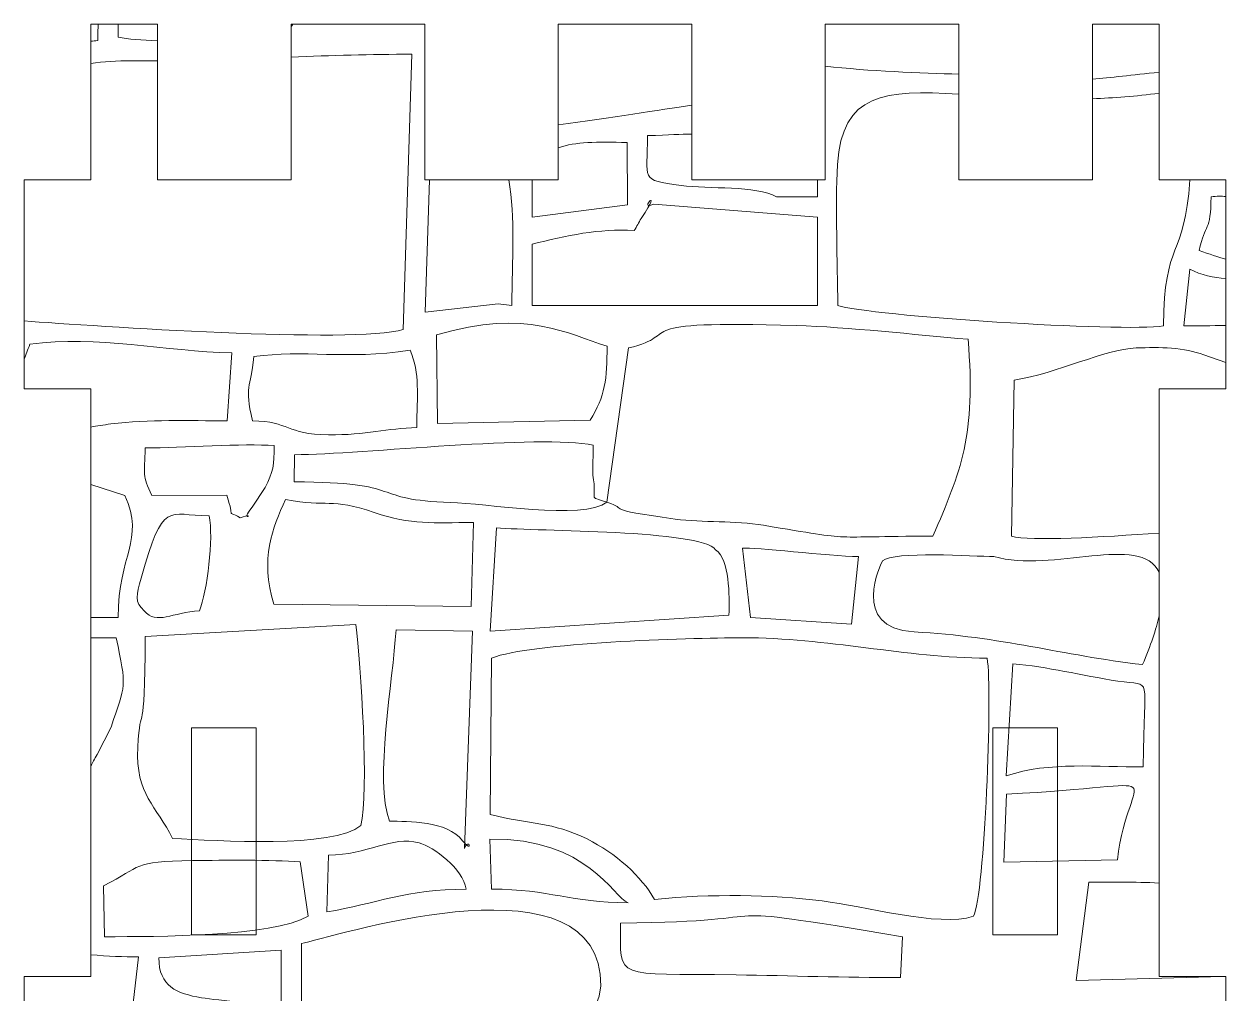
# Model space of a CAD drawing. Header units: millimetres. Extents: x 165 to 617, y -170 to 72.
# Drawn here: x 224.1 to 278.1, y -18.6 to 25 of the extents above; entities that cross this region are included whole.
import ezdxf

# ---------------------------------------------------------------- set-up
doc = ezdxf.new("R2010")
doc.units = ezdxf.units.MM
doc.header["$MEASUREMENT"] = 0
doc.layers.add('layer 1', color=7, linetype='Continuous')

msp = doc.modelspace()

# ---------------------------------------------------------------- linework, layer by layer
at = {"layer": 'layer 1', "color": 250, "lineweight": 9}
msp.add_open_spline([(227.0643, 24.9826), (227.0643, 24.9826), (227.0643, 17.9832), (227.0643, 17.9832), (227.0643, 17.9832), (227.0643, 17.9832), (224.0643, 17.9832), (224.0643, 17.9832), (224.0643, 17.9832), (224.0643, 17.9832), (224.0643, 8.5833), (224.0643, 8.5833), (224.0643, 8.5833), (224.0643, 8.5833), (227.0643, 8.5833), (227.0643, 8.5833), (227.0643, 8.5833), (227.0643, 8.5833), (227.0643, -17.8174), (227.0643, -17.8174), (227.0643, -17.8174), (227.0643, -17.8174), (224.0643, -17.8174), (224.0643, -17.8174), (224.0643, -17.8174), (224.0643, -17.8174), (224.0643, -27.2173), (224.0643, -27.2173), (224.0643, -27.2173), (224.0643, -27.2173), (227.0643, -27.2173), (227.0643, -27.2173), (227.0643, -27.2173), (227.0643, -27.2173), (227.0643, -54.6062), (227.0643, -54.6062), (227.0643, -54.6062), (227.0643, -54.6062), (224.0643, -54.6062), (224.0643, -54.6062), (224.0643, -54.6062), (224.0643, -54.6062), (224.0643, -64.0061), (224.0643, -64.0061), (224.0643, -64.0061), (224.0643, -64.0061), (227.0643, -64.0061), (227.0643, -64.0061), (227.0643, -64.0061), (227.0643, -64.0061), (227.0643, -70.0174), (227.0643, -70.0174), (227.0643, -70.0174), (227.0643, -70.0174), (234.5643, -70.0174), (234.5643, -70.0174), (234.5643, -70.0174), (234.5643, -70.0174), (234.5643, -67.0174), (234.5643, -67.0174), (234.5643, -67.0174), (234.5643, -67.0174), (267.5643, -67.0174), (267.5643, -67.0174), (267.5643, -67.0174), (267.5643, -67.0174), (267.5643, -70.0174), (267.5643, -70.0174), (267.5643, -70.0174), (267.5643, -70.0174), (275.0643, -70.0174), (275.0643, -70.0174), (275.0643, -70.0174), (275.0643, -70.0174), (275.0643, -64.0061), (275.0643, -64.0061), (275.0643, -64.0061), (275.0643, -64.0061), (278.0643, -64.0061), (278.0643, -64.0061), (278.0643, -64.0061), (278.0643, -64.0061), (278.0643, -54.6062), (278.0643, -54.6062), (278.0643, -54.6062), (278.0643, -54.6062), (275.0643, -54.6062), (275.0643, -54.6062), (275.0643, -54.6062), (275.0643, -54.6062), (275.0643, -27.2173), (275.0643, -27.2173), (275.0643, -27.2173), (275.0643, -27.2173), (278.0643, -27.2173), (278.0643, -27.2173), (278.0643, -27.2173), (278.0643, -27.2173), (278.0643, -17.8174), (278.0643, -17.8174), (278.0643, -17.8174), (278.0643, -17.8174), (275.0643, -17.8174), (275.0643, -17.8174), (275.0643, -17.8174), (275.0643, -17.8174), (275.0643, 8.5833), (275.0643, 8.5833), (275.0643, 8.5833), (275.0643, 8.5833), (278.0643, 8.5833), (278.0643, 8.5833), (278.0643, 8.5833), (278.0643, 8.5833), (278.0643, 17.9832), (278.0643, 17.9832), (278.0643, 17.9832), (278.0643, 17.9832), (275.0643, 17.9832), (275.0643, 17.9832), (275.0643, 17.9832), (275.0643, 17.9832), (275.0643, 24.9826), (275.0643, 24.9826), (275.0643, 24.9826), (275.0643, 24.9826), (272.0642, 24.9826), (272.0642, 24.9826), (272.0642, 24.9826), (272.0642, 24.9826), (272.0642, 17.9826), (272.0642, 17.9826), (272.0642, 17.9826), (272.0642, 17.9826), (266.0642, 17.9826), (266.0642, 17.9826), (266.0642, 17.9826), (266.0642, 17.9826), (266.0642, 24.9826), (266.0642, 24.9826), (266.0642, 24.9826), (266.0642, 24.9826), (260.0642, 24.9826), (260.0642, 24.9826), (260.0642, 24.9826), (260.0642, 24.9826), (260.0642, 17.9826), (260.0642, 17.9826), (260.0642, 17.9826), (260.0642, 17.9826), (254.0642, 17.9826), (254.0642, 17.9826), (254.0642, 17.9826), (254.0642, 17.9826), (254.0642, 24.9826), (254.0642, 24.9826), (254.0642, 24.9826), (254.0642, 24.9826), (248.0642, 24.9826), (248.0642, 24.9826), (248.0642, 24.9826), (248.0642, 24.9826), (248.0642, 17.9826), (248.0642, 17.9826), (248.0642, 17.9826), (248.0642, 17.9826), (242.0642, 17.9826), (242.0642, 17.9826), (242.0642, 17.9826), (242.0642, 17.9826), (242.0642, 24.9826), (242.0642, 24.9826), (242.0642, 24.9826), (242.0642, 24.9826), (236.0642, 24.9826), (236.0642, 24.9826), (236.0642, 24.9826), (236.0642, 24.9826), (236.0642, 17.9826), (236.0642, 17.9826), (236.0642, 17.9826), (236.0642, 17.9826), (230.0642, 17.9826), (230.0642, 17.9826), (230.0642, 17.9826), (230.0642, 17.9826), (230.0642, 24.9826), (230.0642, 24.9826), (230.0642, 24.9826), (230.0642, 24.9826), (227.0643, 24.9826), (227.0643, 24.9826)], degree=3, knots=[0, 0, 0, 0, 0.0204082, 0.0204082, 0.0204082, 0.0204082, 0.0408163, 0.0408163, 0.0408163, 0.0408163, 0.0612245, 0.0612245, 0.0612245, 0.0612245, 0.0816327, 0.0816327, 0.0816327, 0.0816327, 0.1020408, 0.1020408, 0.1020408, 0.1020408, 0.122449, 0.122449, 0.122449, 0.122449, 0.1428571, 0.1428571, 0.1428571, 0.1428571, 0.1632653, 0.1632653, 0.1632653, 0.1632653, 0.1836735, 0.1836735, 0.1836735, 0.1836735, 0.2040816, 0.2040816, 0.2040816, 0.2040816, 0.2244898, 0.2244898, 0.2244898, 0.2244898, 0.244898, 0.244898, 0.244898, 0.244898, 0.2653061, 0.2653061, 0.2653061, 0.2653061, 0.2857143, 0.2857143, 0.2857143, 0.2857143, 0.3061224, 0.3061224, 0.3061224, 0.3061224, 0.3265306, 0.3265306, 0.3265306, 0.3265306, 0.3469388, 0.3469388, 0.3469388, 0.3469388, 0.3673469, 0.3673469, 0.3673469, 0.3673469, 0.3877551, 0.3877551, 0.3877551, 0.3877551, 0.4081633, 0.4081633, 0.4081633, 0.4081633, 0.4285714, 0.4285714, 0.4285714, 0.4285714, 0.4489796, 0.4489796, 0.4489796, 0.4489796, 0.4693878, 0.4693878, 0.4693878, 0.4693878, 0.4897959, 0.4897959, 0.4897959, 0.4897959, 0.5102041, 0.5102041, 0.5102041, 0.5102041, 0.5306122, 0.5306122, 0.5306122, 0.5306122, 0.5510204, 0.5510204, 0.5510204, 0.5510204, 0.5714286, 0.5714286, 0.5714286, 0.5714286, 0.5918367, 0.5918367, 0.5918367, 0.5918367, 0.6122449, 0.6122449, 0.6122449, 0.6122449, 0.6326531, 0.6326531, 0.6326531, 0.6326531, 0.6530612, 0.6530612, 0.6530612, 0.6530612, 0.6734694, 0.6734694, 0.6734694, 0.6734694, 0.6938776, 0.6938776, 0.6938776, 0.6938776, 0.7142857, 0.7142857, 0.7142857, 0.7142857, 0.7346939, 0.7346939, 0.7346939, 0.7346939, 0.755102, 0.755102, 0.755102, 0.755102, 0.7755102, 0.7755102, 0.7755102, 0.7755102, 0.7959184, 0.7959184, 0.7959184, 0.7959184, 0.8163265, 0.8163265, 0.8163265, 0.8163265, 0.8367347, 0.8367347, 0.8367347, 0.8367347, 0.8571429, 0.8571429, 0.8571429, 0.8571429, 0.877551, 0.877551, 0.877551, 0.877551, 0.8979592, 0.8979592, 0.8979592, 0.8979592, 0.9183673, 0.9183673, 0.9183673, 0.9183673, 0.9387755, 0.9387755, 0.9387755, 0.9387755, 0.9591837, 0.9591837, 0.9591837, 0.9591837, 1, 1, 1, 1], dxfattribs=at)
at = {"layer": 'layer 1', "color": 177, "lineweight": 9}
for points, knots in [([(227.0643, 24.2084), (227.1668, 24.2198), (227.2706, 24.2295), (227.376, 24.2368), (227.376, 24.2368), (227.376, 24.5014), (227.3863, 24.7498), (227.3997, 24.9826), (227.3997, 24.9826), (227.3997, 24.9826), (227.0643, 24.9826), (227.0643, 24.9826), (227.0643, 24.9826), (227.0643, 24.9826), (227.0643, 24.2084), (227.0643, 24.2084)], [0, 0, 0, 0, 0.2, 0.2, 0.2, 0.2, 0.4, 0.4, 0.4, 0.4, 0.6, 0.6, 0.6, 0.6, 1, 1, 1, 1]), ([(228.2897, 24.3921), (228.7413, 24.3066), (229.3625, 24.2551), (230.0642, 24.2296), (230.0642, 24.2296), (230.0642, 24.2296), (230.0642, 24.9826), (230.0642, 24.9826), (230.0642, 24.9826), (230.0642, 24.9826), (228.2933, 24.9826), (228.2933, 24.9826), (228.2933, 24.9826), (228.2908, 24.7821), (228.2889, 24.5845), (228.2897, 24.3921)], [0, 0, 0, 0, 0.2, 0.2, 0.2, 0.2, 0.4, 0.4, 0.4, 0.4, 0.6, 0.6, 0.6, 0.6, 1, 1, 1, 1]), ([(236.0642, 24.8347), (236.0899, 24.8826), (236.1147, 24.932), (236.1387, 24.9826), (236.1387, 24.9826), (236.1387, 24.9826), (236.0642, 24.9826), (236.0642, 24.9826), (236.0642, 24.9826), (236.0642, 24.9826), (236.0642, 24.8347), (236.0642, 24.8347)], [0, 0, 0, 0, 0.25, 0.25, 0.25, 0.25, 0.5, 0.5, 0.5, 0.5, 1, 1, 1, 1]), ([(248.0642, 20.4535), (250.4286, 20.7603), (252.6315, 21.1283), (254.0642, 21.3339), (254.0642, 21.3339), (254.0642, 21.3339), (254.0642, 24.9826), (254.0642, 24.9826), (254.0642, 24.9826), (254.0642, 24.9826), (248.0642, 24.9826), (248.0642, 24.9826), (248.0642, 24.9826), (248.0642, 24.9826), (248.0642, 20.4535), (248.0642, 20.4535)], [0, 0, 0, 0, 0.2, 0.2, 0.2, 0.2, 0.4, 0.4, 0.4, 0.4, 0.6, 0.6, 0.6, 0.6, 1, 1, 1, 1]), ([(260.0642, 23.0902), (261.9885, 22.8696), (264.3859, 22.7698), (266.0642, 22.7311), (266.0642, 22.7311), (266.0642, 22.7311), (266.0642, 24.9826), (266.0642, 24.9826), (266.0642, 24.9826), (266.0642, 24.9826), (260.0642, 24.9826), (260.0642, 24.9826), (260.0642, 24.9826), (260.0642, 24.9826), (260.0642, 23.0902), (260.0642, 23.0902)], [0, 0, 0, 0, 0.2, 0.2, 0.2, 0.2, 0.4, 0.4, 0.4, 0.4, 0.6, 0.6, 0.6, 0.6, 1, 1, 1, 1]), ([(272.0642, 22.5113), (272.8636, 22.5653), (273.8516, 22.6973), (275.0643, 22.8148), (275.0643, 22.8148), (275.0643, 22.8148), (275.0643, 24.9826), (275.0643, 24.9826), (275.0643, 24.9826), (275.0643, 24.9826), (272.0642, 24.9826), (272.0642, 24.9826), (272.0642, 24.9826), (272.0642, 24.9826), (272.0642, 22.5113), (272.0642, 22.5113)], [0, 0, 0, 0, 0.2, 0.2, 0.2, 0.2, 0.4, 0.4, 0.4, 0.4, 0.6, 0.6, 0.6, 0.6, 1, 1, 1, 1]), ([(224.0643, 11.6416), (227.2064, 11.4152), (238.8821, 10.5981), (241.1009, 11.2588), (241.1009, 11.2588), (241.1009, 11.2588), (241.4907, 23.6257), (241.4907, 23.6257), (241.4907, 23.6257), (239.6394, 23.6267), (237.8536, 23.5657), (236.0642, 23.499), (236.0642, 23.499), (236.0642, 23.499), (236.0642, 17.9826), (236.0642, 17.9826), (236.0642, 17.9826), (236.0642, 17.9826), (230.0642, 17.9826), (230.0642, 17.9826), (230.0642, 17.9826), (230.0642, 17.9826), (230.0642, 23.3346), (230.0642, 23.3346), (230.0642, 23.3346), (229.6753, 23.3325), (229.2828, 23.3328), (228.8864, 23.336), (228.8864, 23.336), (228.2343, 23.3413), (227.6366, 23.2908), (227.0643, 23.2111), (227.0643, 23.2111), (227.0643, 23.2111), (227.0643, 17.9832), (227.0643, 17.9832), (227.0643, 17.9832), (227.0643, 17.9832), (224.0643, 17.9832), (224.0643, 17.9832), (224.0643, 17.9832), (224.0643, 17.9832), (224.0643, 11.6416), (224.0643, 11.6416)], [0, 0, 0, 0, 0.0833333, 0.0833333, 0.0833333, 0.0833333, 0.1666667, 0.1666667, 0.1666667, 0.1666667, 0.25, 0.25, 0.25, 0.25, 0.3333333, 0.3333333, 0.3333333, 0.3333333, 0.4166667, 0.4166667, 0.4166667, 0.4166667, 0.5, 0.5, 0.5, 0.5, 0.5833333, 0.5833333, 0.5833333, 0.5833333, 0.6666667, 0.6666667, 0.6666667, 0.6666667, 0.75, 0.75, 0.75, 0.75, 0.8333333, 0.8333333, 0.8333333, 0.8333333, 1, 1, 1, 1]), ([(275.0643, 21.8758), (274.0152, 21.7345), (273.0139, 21.6594), (272.0642, 21.6284), (272.0642, 21.6284), (272.0642, 21.6284), (272.0642, 17.9826), (272.0642, 17.9826), (272.0642, 17.9826), (272.0642, 17.9826), (266.0642, 17.9826), (266.0642, 17.9826), (266.0642, 17.9826), (266.0642, 17.9826), (266.0642, 21.8333), (266.0642, 21.8333), (266.0642, 21.8333), (262.7393, 22.0288), (260.8073, 21.8856), (260.6153, 18.6669), (260.6153, 18.6669), (260.4992, 16.7237), (260.6211, 14.3333), (260.6211, 12.3392), (260.6211, 12.3392), (261.9875, 11.8744), (273.4377, 11.1165), (275.2653, 11.4241), (275.2653, 11.4241), (275.2653, 15.3144), (276.2179, 14.3863), (276.4396, 17.9832), (276.4396, 17.9832), (276.4396, 17.9832), (275.0643, 17.9832), (275.0643, 17.9832), (275.0643, 17.9832), (275.0643, 17.9832), (275.0643, 21.8758), (275.0643, 21.8758)], [0, 0, 0, 0, 0.0909091, 0.0909091, 0.0909091, 0.0909091, 0.1818182, 0.1818182, 0.1818182, 0.1818182, 0.2727273, 0.2727273, 0.2727273, 0.2727273, 0.3636364, 0.3636364, 0.3636364, 0.3636364, 0.4545455, 0.4545455, 0.4545455, 0.4545455, 0.5454545, 0.5454545, 0.5454545, 0.5454545, 0.6363636, 0.6363636, 0.6363636, 0.6363636, 0.7272727, 0.7272727, 0.7272727, 0.7272727, 0.8181818, 0.8181818, 0.8181818, 0.8181818, 1, 1, 1, 1]), ([(257.8772, 17.2194), (257.8772, 17.2194), (259.7089, 17.2198), (259.7089, 17.2198), (259.7089, 17.2198), (259.7089, 17.2198), (259.7088, 17.9826), (259.7088, 17.9826), (259.7088, 17.9826), (259.7088, 17.9826), (254.0642, 17.9826), (254.0642, 17.9826), (254.0642, 17.9826), (254.0642, 17.9826), (254.0642, 20.0378), (254.0642, 20.0378), (254.0642, 20.0378), (253.5643, 20.0459), (253.0806, 19.9844), (252.0802, 19.9679), (252.0802, 19.9679), (252.0802, 17.9753), (251.6867, 17.9825), (253.5836, 17.7278), (253.5836, 17.7278), (254.8474, 17.558), (256.943, 17.7378), (257.8772, 17.2194)], [0, 0, 0, 0, 0.125, 0.125, 0.125, 0.125, 0.25, 0.25, 0.25, 0.25, 0.375, 0.375, 0.375, 0.375, 0.5, 0.5, 0.5, 0.5, 0.625, 0.625, 0.625, 0.625, 0.75, 0.75, 0.75, 0.75, 1, 1, 1, 1]), ([(246.895, 17.9826), (246.895, 17.9826), (246.8951, 16.3044), (246.8951, 16.3044), (246.8951, 16.3044), (246.8951, 16.3044), (251.1773, 16.8562), (251.1773, 16.8562), (251.1773, 16.8562), (251.1773, 16.8562), (251.1683, 19.6628), (251.1683, 19.6628), (251.1683, 19.6628), (249.7496, 19.6777), (248.8753, 19.7052), (248.0642, 19.4151), (248.0642, 19.4151), (248.0642, 19.4151), (248.0642, 17.9826), (248.0642, 17.9826), (248.0642, 17.9826), (248.0642, 17.9826), (246.895, 17.9826), (246.895, 17.9826)], [0, 0, 0, 0, 0.1428571, 0.1428571, 0.1428571, 0.1428571, 0.2857143, 0.2857143, 0.2857143, 0.2857143, 0.4285714, 0.4285714, 0.4285714, 0.4285714, 0.5714286, 0.5714286, 0.5714286, 0.5714286, 0.7142857, 0.7142857, 0.7142857, 0.7142857, 1, 1, 1, 1]), ([(242.0885, 12.0387), (242.0885, 12.0387), (245.3633, 12.4038), (245.3633, 12.4038), (245.3633, 12.4038), (245.3633, 12.4038), (245.9826, 12.3395), (245.9826, 12.3395), (245.9826, 12.3395), (245.9826, 14.3859), (246.1551, 16.2758), (245.8407, 17.9826), (245.8407, 17.9826), (245.8407, 17.9826), (242.2857, 17.9826), (242.2857, 17.9826), (242.2857, 17.9826), (242.2857, 17.9826), (242.0885, 12.0387), (242.0885, 12.0387)], [0, 0, 0, 0, 0.1666667, 0.1666667, 0.1666667, 0.1666667, 0.3333333, 0.3333333, 0.3333333, 0.3333333, 0.5, 0.5, 0.5, 0.5, 0.6666667, 0.6666667, 0.6666667, 0.6666667, 1, 1, 1, 1]), ([(251.4716, 15.6975), (249.8959, 15.8068), (248.4233, 15.4725), (246.8949, 15.0873), (246.8949, 15.0873), (246.8949, 15.0873), (246.8949, 12.3392), (246.8949, 12.3392), (246.8949, 12.3392), (246.8949, 12.3392), (259.7089, 12.3392), (259.7089, 12.3392), (259.7089, 12.3392), (259.7089, 12.3392), (259.7089, 16.3076), (259.7089, 16.3076), (259.7089, 16.3076), (259.7089, 16.3076), (252.3532, 16.8915), (252.3532, 16.8915), (252.3532, 16.8915), (251.5676, 16.5269), (252.8713, 17.8526), (251.7913, 16.2412), (251.7913, 16.2412), (251.739, 16.1635), (251.6781, 16.0474), (251.6349, 15.979), (251.6349, 15.979), (251.589, 15.9058), (251.5456, 15.7769), (251.4716, 15.6975)], [0, 0, 0, 0, 0.1111111, 0.1111111, 0.1111111, 0.1111111, 0.2222222, 0.2222222, 0.2222222, 0.2222222, 0.3333333, 0.3333333, 0.3333333, 0.3333333, 0.4444444, 0.4444444, 0.4444444, 0.4444444, 0.5555556, 0.5555556, 0.5555556, 0.5555556, 0.6666667, 0.6666667, 0.6666667, 0.6666667, 0.7777778, 0.7777778, 0.7777778, 0.7777778, 1, 1, 1, 1]), ([(276.8555, 14.8081), (277.3169, 14.6463), (277.7183, 14.508), (278.0643, 14.4158), (278.0643, 14.4158), (278.0643, 14.4158), (278.0643, 17.2324), (278.0643, 17.2324), (278.0643, 17.2324), (277.8671, 17.2518), (277.6475, 17.2501), (277.3975, 17.2226), (277.3975, 17.2226), (277.3794, 15.6216), (277.1377, 16.0557), (276.8555, 14.8081)], [0, 0, 0, 0, 0.2, 0.2, 0.2, 0.2, 0.4, 0.4, 0.4, 0.4, 0.6, 0.6, 0.6, 0.6, 1, 1, 1, 1]), ([(278.0643, 13.5505), (277.506, 13.5827), (276.9638, 13.6945), (276.4345, 13.9698), (276.4345, 13.9698), (276.4345, 13.9698), (276.1776, 11.4241), (276.1776, 11.4241), (276.1776, 11.4241), (276.7765, 11.4042), (277.4234, 11.4278), (278.0643, 11.4416), (278.0643, 11.4416), (278.0643, 11.4416), (278.0643, 13.5505), (278.0643, 13.5505)], [0, 0, 0, 0, 0.2, 0.2, 0.2, 0.2, 0.4, 0.4, 0.4, 0.4, 0.6, 0.6, 0.6, 0.6, 1, 1, 1, 1]), ([(242.5996, 11.0196), (242.5996, 11.0196), (242.6347, 7.0328), (242.6347, 7.0328), (242.6347, 7.0328), (242.6347, 7.0328), (249.4964, 7.1837), (249.4964, 7.1837), (249.4964, 7.1837), (250.1794, 8.2513), (250.258, 9.0268), (250.258, 10.5119), (250.258, 10.5119), (248.488, 11.0306), (246.6931, 12.2246), (242.5996, 11.0196)], [0, 0, 0, 0, 0.2, 0.2, 0.2, 0.2, 0.4, 0.4, 0.4, 0.4, 0.6, 0.6, 0.6, 0.6, 1, 1, 1, 1]), ([(250.2514, 3.4949), (251.3625, 3.1534), (249.8782, 3.2096), (253.3235, 2.7395), (253.3235, 2.7395), (254.5754, 2.5683), (255.9956, 2.6767), (257.2832, 2.4606), (257.2832, 2.4606), (261.6572, 1.7267), (259.9881, 1.9681), (264.8928, 1.9681), (264.8928, 1.9681), (266.1573, 4.875), (266.8436, 6.5072), (266.4773, 10.8156), (266.4773, 10.8156), (264.0815, 11.0253), (261.0656, 11.3654), (258.7679, 11.4328), (258.7679, 11.4328), (250.8271, 11.6643), (253.8272, 11.0397), (251.2184, 10.4265), (251.2184, 10.4265), (251.2184, 10.4265), (250.2514, 3.4949), (250.2514, 3.4949)], [0, 0, 0, 0, 0.125, 0.125, 0.125, 0.125, 0.25, 0.25, 0.25, 0.25, 0.375, 0.375, 0.375, 0.375, 0.5, 0.5, 0.5, 0.5, 0.625, 0.625, 0.625, 0.625, 0.75, 0.75, 0.75, 0.75, 1, 1, 1, 1]), ([(227.0643, 6.8742), (227.328, 6.9236), (227.6265, 6.9705), (227.9691, 7.0115), (227.9691, 7.0115), (229.6919, 7.2179), (231.4512, 7.1539), (233.1962, 7.1539), (233.1962, 7.1539), (233.1962, 7.1539), (233.3955, 10.2097), (233.3955, 10.2097), (233.3955, 10.2097), (230.4503, 10.2602), (227.3289, 11.0159), (224.3242, 10.5898), (224.3242, 10.5898), (224.2276, 10.339), (224.1411, 10.1228), (224.0643, 9.9292), (224.0643, 9.9292), (224.0643, 9.9292), (224.0643, 8.5833), (224.0643, 8.5833), (224.0643, 8.5833), (224.0643, 8.5833), (227.0643, 8.5833), (227.0643, 8.5833), (227.0643, 8.5833), (227.0643, 8.5833), (227.0643, 6.8742), (227.0643, 6.8742)], [0, 0, 0, 0, 0.1111111, 0.1111111, 0.1111111, 0.1111111, 0.2222222, 0.2222222, 0.2222222, 0.2222222, 0.3333333, 0.3333333, 0.3333333, 0.3333333, 0.4444444, 0.4444444, 0.4444444, 0.4444444, 0.5555556, 0.5555556, 0.5555556, 0.5555556, 0.6666667, 0.6666667, 0.6666667, 0.6666667, 0.7777778, 0.7777778, 0.7777778, 0.7777778, 1, 1, 1, 1]), ([(234.3901, 10.0365), (234.2446, 8.5452), (233.9593, 8.7829), (234.3232, 7.1552), (234.3232, 7.1552), (236.0147, 7.1199), (235.8043, 6.5514), (237.7404, 6.5248), (237.7404, 6.5248), (239.4477, 6.5014), (240.3728, 6.8173), (241.7123, 6.85), (241.7123, 6.85), (241.7123, 8.2872), (241.8682, 9.2823), (241.4057, 10.3241), (241.4057, 10.3241), (238.508, 9.8846), (236.6171, 10.3642), (234.3901, 10.0365)], [0, 0, 0, 0, 0.1666667, 0.1666667, 0.1666667, 0.1666667, 0.3333333, 0.3333333, 0.3333333, 0.3333333, 0.5, 0.5, 0.5, 0.5, 0.6666667, 0.6666667, 0.6666667, 0.6666667, 1, 1, 1, 1]), ([(268.5517, 8.9869), (268.5517, 8.9869), (268.4267, 1.9641), (268.4267, 1.9641), (268.4267, 1.9641), (269.2851, 1.7308), (272.4929, 1.9332), (275.0643, 2.103), (275.0643, 2.103), (275.0643, 2.103), (275.0643, 8.5833), (275.0643, 8.5833), (275.0643, 8.5833), (275.0643, 8.5833), (278.0643, 8.5833), (278.0643, 8.5833), (278.0643, 8.5833), (278.0643, 8.5833), (278.0643, 9.772), (278.0643, 9.772), (278.0643, 9.772), (278.0643, 9.772), (277.0661, 10.1221), (277.0661, 10.1221), (277.0661, 10.1221), (276.2096, 10.4459), (275.0834, 10.4715), (274.0325, 10.4265), (274.0325, 10.4265), (272.6011, 10.3654), (270.4993, 9.2865), (268.5517, 8.9869)], [0, 0, 0, 0, 0.1111111, 0.1111111, 0.1111111, 0.1111111, 0.2222222, 0.2222222, 0.2222222, 0.2222222, 0.3333333, 0.3333333, 0.3333333, 0.3333333, 0.4444444, 0.4444444, 0.4444444, 0.4444444, 0.5555556, 0.5555556, 0.5555556, 0.5555556, 0.6666667, 0.6666667, 0.6666667, 0.6666667, 0.7777778, 0.7777778, 0.7777778, 0.7777778, 1, 1, 1, 1]), ([(250.2514, 3.4949), (249.3291, 3.8052), (249.8483, 3.4601), (249.6202, 4.7137), (249.6202, 4.7137), (249.5997, 4.8266), (249.6427, 5.809), (249.6415, 6.054), (249.6415, 6.054), (247.263, 6.5608), (239.2774, 5.6503), (236.2189, 5.63), (236.2189, 5.63), (236.2189, 5.63), (236.2071, 4.4086), (236.2071, 4.4086), (236.2071, 4.4086), (241.3088, 4.4082), (239.5446, 3.5835), (243.2344, 3.4878), (243.2344, 3.4878), (244.7152, 3.4496), (249.2217, 2.6685), (250.2514, 3.4949)], [0, 0, 0, 0, 0.1428571, 0.1428571, 0.1428571, 0.1428571, 0.2857143, 0.2857143, 0.2857143, 0.2857143, 0.4285714, 0.4285714, 0.4285714, 0.4285714, 0.5714286, 0.5714286, 0.5714286, 0.5714286, 0.7142857, 0.7142857, 0.7142857, 0.7142857, 1, 1, 1, 1]), ([(229.8133, 3.7982), (229.8133, 3.7982), (233.1685, 3.8072), (233.1685, 3.8072), (233.1685, 3.8072), (233.5916, 2.636), (233.0702, 3.2085), (233.7803, 2.8006), (233.7803, 2.8006), (234.5848, 3.0716), (233.6917, 2.5259), (234.3145, 3.268), (234.3145, 3.268), (234.3145, 3.268), (234.8975, 4.1539), (234.8975, 4.1539), (234.8975, 4.1539), (235.2494, 4.8356), (235.3094, 5.185), (235.3053, 6.0367), (235.3053, 6.0367), (233.9539, 6.1453), (231.1608, 5.9366), (229.5081, 5.9366), (229.5081, 5.9366), (229.4804, 4.7147), (229.3501, 4.7127), (229.8133, 3.7982)], [0, 0, 0, 0, 0.125, 0.125, 0.125, 0.125, 0.25, 0.25, 0.25, 0.25, 0.375, 0.375, 0.375, 0.375, 0.5, 0.5, 0.5, 0.5, 0.625, 0.625, 0.625, 0.625, 0.75, 0.75, 0.75, 0.75, 1, 1, 1, 1]), ([(227.0643, -1.6831), (227.487, -1.6894), (227.8987, -1.6931), (228.2913, -1.6904), (228.2913, -1.6904), (228.2913, 1.1922), (229.5009, 1.7308), (228.5964, 3.8015), (228.5964, 3.8015), (228.5964, 3.8015), (227.0643, 4.2847), (227.0643, 4.2847), (227.0643, 4.2847), (227.0643, 4.2847), (227.0643, -1.6831), (227.0643, -1.6831)], [0, 0, 0, 0, 0.2, 0.2, 0.2, 0.2, 0.4, 0.4, 0.4, 0.4, 0.6, 0.6, 0.6, 0.6, 1, 1, 1, 1]), ([(229.4664, -1.3872), (230.0126, -2.0515), (230.7266, -1.4386), (231.9516, -1.3872), (231.9516, -1.3872), (232.2848, -0.5196), (232.59, 1.8904), (232.3824, 2.8847), (232.3824, 2.8847), (230.505, 2.8929), (230.3253, 3.6426), (229.3273, 0.0894), (229.3273, 0.0894), (229.1143, -0.668), (229.0092, -0.9922), (229.4664, -1.3872)], [0, 0, 0, 0, 0.2, 0.2, 0.2, 0.2, 0.4, 0.4, 0.4, 0.4, 0.6, 0.6, 0.6, 0.6, 1, 1, 1, 1]), ([(235.2815, -1.082), (235.2815, -1.082), (244.1528, -1.1951), (244.1528, -1.1951), (244.1528, -1.1951), (244.1528, -1.1951), (244.2508, 2.5801), (244.2508, 2.5801), (244.2508, 2.5801), (242.4264, 2.5813), (241.4785, 2.4645), (239.8018, 3.0338), (239.8018, 3.0338), (237.8193, 3.7064), (237.7166, 3.2543), (235.815, 3.6174), (235.815, 3.6174), (235.2109, 2.3254), (234.673, 0.9666), (235.2815, -1.082)], [0, 0, 0, 0, 0.1666667, 0.1666667, 0.1666667, 0.1666667, 0.3333333, 0.3333333, 0.3333333, 0.3333333, 0.5, 0.5, 0.5, 0.5, 0.6666667, 0.6666667, 0.6666667, 0.6666667, 1, 1, 1, 1]), ([(245.0124, -2.2999), (245.0124, -2.2999), (255.7361, -1.5837), (255.7361, -1.5837), (255.7361, -1.5837), (255.7438, -0.6645), (255.7911, 0.8797), (255.1335, 1.361), (255.1335, 1.361), (254.468, 2.2544), (247.1447, 2.1926), (245.2883, 2.3403), (245.2883, 2.3403), (245.2883, 2.3403), (245.0124, -2.2999), (245.0124, -2.2999)], [0, 0, 0, 0, 0.2, 0.2, 0.2, 0.2, 0.4, 0.4, 0.4, 0.4, 0.6, 0.6, 0.6, 0.6, 1, 1, 1, 1]), ([(274.3214, -3.8013), (274.6809, -2.9354), (274.9226, -2.2161), (275.0643, -1.6188), (275.0643, -1.6188), (275.0643, -1.6188), (275.0643, 0.3526), (275.0643, 0.3526), (275.0643, 0.3526), (274.2349, 2.1221), (270.2875, 0.286), (267.6382, 1.0563), (267.6382, 1.0563), (266.7292, 1.0563), (263.1038, 1.3203), (262.6396, 0.8535), (262.6396, 0.8535), (262.5878, 0.8011), (261.1078, -2.1778), (264.052, -2.3322), (264.052, -2.3322), (267.9638, -2.5371), (270.6803, -3.3815), (274.3214, -3.8013)], [0, 0, 0, 0, 0.1428571, 0.1428571, 0.1428571, 0.1428571, 0.2857143, 0.2857143, 0.2857143, 0.2857143, 0.4285714, 0.4285714, 0.4285714, 0.4285714, 0.5714286, 0.5714286, 0.5714286, 0.5714286, 0.7142857, 0.7142857, 0.7142857, 0.7142857, 1, 1, 1, 1]), ([(256.7097, -1.6868), (256.7097, -1.6868), (261.2436, -1.9783), (261.2436, -1.9783), (261.2436, -1.9783), (261.2436, -1.9783), (261.5488, 1.057), (261.5488, 1.057), (261.5488, 1.057), (260.263, 1.0563), (256.8102, 1.5038), (256.3504, 1.4251), (256.3504, 1.4251), (256.3504, 1.4251), (256.7097, -1.6868), (256.7097, -1.6868)], [0, 0, 0, 0, 0.2, 0.2, 0.2, 0.2, 0.4, 0.4, 0.4, 0.4, 0.6, 0.6, 0.6, 0.6, 1, 1, 1, 1]), ([(229.5039, -2.5449), (229.4892, -7.454), (229.2899, -5.3085), (229.1725, -7.5178), (229.1725, -7.5178), (229.0589, -9.6495), (230.0349, -10.1673), (230.7298, -11.6097), (230.7298, -11.6097), (232.7629, -11.715), (237.9461, -12.0719), (239.2017, -11.033), (239.2017, -11.033), (239.5636, -9.5728), (239.2019, -3.7675), (238.967, -1.9943), (238.967, -1.9943), (238.967, -1.9943), (229.5039, -2.5449), (229.5039, -2.5449)], [0, 0, 0, 0, 0.1666667, 0.1666667, 0.1666667, 0.1666667, 0.3333333, 0.3333333, 0.3333333, 0.3333333, 0.5, 0.5, 0.5, 0.5, 0.6666667, 0.6666667, 0.6666667, 0.6666667, 1, 1, 1, 1]), ([(227.0643, -8.3566), (227.1375, -8.2114), (227.231, -8.0419), (227.3513, -7.8431), (227.3513, -7.8431), (227.3513, -7.8431), (227.9721, -6.6095), (227.9721, -6.6095), (227.9721, -6.6095), (228.6382, -4.7023), (228.6786, -4.8165), (228.2083, -2.6056), (228.2083, -2.6056), (227.8328, -2.6043), (227.4506, -2.5997), (227.0643, -2.5941), (227.0643, -2.5941), (227.0643, -2.5941), (227.0643, -8.3566), (227.0643, -8.3566)], [0, 0, 0, 0, 0.1666667, 0.1666667, 0.1666667, 0.1666667, 0.3333333, 0.3333333, 0.3333333, 0.3333333, 0.5, 0.5, 0.5, 0.5, 0.6666667, 0.6666667, 0.6666667, 0.6666667, 1, 1, 1, 1]), ([(240.7767, -2.2395), (240.6481, -4.5189), (239.788, -9.0338), (240.4893, -10.8431), (240.4893, -10.8431), (241.2988, -10.8431), (243.0746, -10.8095), (243.7638, -11.7146), (243.7638, -11.7146), (244.2473, -12.3501), (244.0649, -11.5121), (243.8476, -12.0629), (243.8476, -12.0629), (243.8476, -12.0629), (244.2118, -2.3004), (244.2118, -2.3004), (244.2118, -2.3004), (244.2118, -2.3004), (240.7767, -2.2395), (240.7767, -2.2395)], [0, 0, 0, 0, 0.1666667, 0.1666667, 0.1666667, 0.1666667, 0.3333333, 0.3333333, 0.3333333, 0.3333333, 0.5, 0.5, 0.5, 0.5, 0.6666667, 0.6666667, 0.6666667, 0.6666667, 1, 1, 1, 1]), ([(245.0646, -3.5095), (245.0646, -3.5095), (245.003, -10.5379), (245.003, -10.5379), (245.003, -10.5379), (246.8321, -10.9901), (247.7843, -10.8611), (249.3582, -11.6382), (249.3582, -11.6382), (250.6387, -12.2705), (251.8248, -13.328), (252.3869, -14.3586), (252.3869, -14.3586), (254.9552, -14.0877), (257.6132, -14.1429), (259.9244, -14.4218), (259.9244, -14.4218), (261.765, -14.6439), (265.1627, -15.6124), (266.7245, -15.1134), (266.7245, -15.1134), (267.2231, -14.1723), (267.5895, -4.9477), (267.3347, -3.5193), (267.3347, -3.5193), (263.6758, -3.4925), (260.1207, -2.5876), (256.3522, -2.598), (256.3522, -2.598), (253.8487, -2.6048), (246.8253, -2.8131), (245.0646, -3.5095)], [0, 0, 0, 0, 0.1111111, 0.1111111, 0.1111111, 0.1111111, 0.2222222, 0.2222222, 0.2222222, 0.2222222, 0.3333333, 0.3333333, 0.3333333, 0.3333333, 0.4444444, 0.4444444, 0.4444444, 0.4444444, 0.5555556, 0.5555556, 0.5555556, 0.5555556, 0.6666667, 0.6666667, 0.6666667, 0.6666667, 0.7777778, 0.7777778, 0.7777778, 0.7777778, 1, 1, 1, 1]), ([(268.1875, -8.8022), (270.1509, -8.1421), (272.3162, -8.4149), (274.3503, -8.4013), (274.3503, -8.4013), (274.3503, -4.0919), (274.8514, -4.7909), (273.2082, -4.5427), (273.2082, -4.5427), (271.5525, -4.2924), (270.0403, -3.8942), (268.4927, -3.7628), (268.4927, -3.7628), (268.4927, -3.7628), (268.1875, -8.8022), (268.1875, -8.8022)], [0, 0, 0, 0, 0.2, 0.2, 0.2, 0.2, 0.4, 0.4, 0.4, 0.4, 0.6, 0.6, 0.6, 0.6, 1, 1, 1, 1]), ([(268.1997, -9.6214), (268.1997, -9.6214), (268.0827, -12.6841), (268.0827, -12.6841), (268.0827, -12.6841), (268.0827, -12.6841), (273.1877, -12.5771), (273.1877, -12.5771), (273.1877, -12.5771), (273.6774, -8.2045), (276.1876, -9.2475), (268.1997, -9.6214)], [0, 0, 0, 0, 0.25, 0.25, 0.25, 0.25, 0.5, 0.5, 0.5, 0.5, 1, 1, 1, 1]), ([(237.7454, -12.3649), (237.7454, -12.3649), (237.6644, -14.917), (237.6644, -14.917), (237.6644, -14.917), (239.881, -14.5521), (241.2425, -13.8938), (243.9291, -13.8931), (243.9291, -13.8931), (243.777, -12.9736), (242.4765, -11.9877), (241.8103, -11.8082), (241.8103, -11.8082), (240.5973, -11.4811), (239.4783, -12.3621), (237.7454, -12.3649)], [0, 0, 0, 0, 0.2, 0.2, 0.2, 0.2, 0.4, 0.4, 0.4, 0.4, 0.6, 0.6, 0.6, 0.6, 1, 1, 1, 1]), ([(245.0683, -13.8931), (247.7124, -13.8931), (248.6064, -14.5034), (251.2126, -14.5034), (251.2126, -14.5034), (250.5072, -14.2577), (249.4102, -11.5897), (244.9954, -11.6465), (244.9954, -11.6465), (244.9954, -11.6465), (245.0683, -13.8931), (245.0683, -13.8931)], [0, 0, 0, 0, 0.25, 0.25, 0.25, 0.25, 0.5, 0.5, 0.5, 0.5, 1, 1, 1, 1]), ([(236.5238, -16.3319), (236.5238, -16.3319), (236.5238, -19.3837), (236.5238, -19.3837), (236.5238, -19.3837), (238.1302, -20.143), (242.0319, -20.2984), (244.1517, -20.2992), (244.1517, -20.2992), (246.6419, -20.2999), (250.3138, -20.7422), (249.951, -17.716), (249.951, -17.716), (249.3018, -12.3051), (237.6979, -16.1222), (236.5238, -16.3319)], [0, 0, 0, 0, 0.2, 0.2, 0.2, 0.2, 0.4, 0.4, 0.4, 0.4, 0.6, 0.6, 0.6, 0.6, 1, 1, 1, 1]), ([(227.6362, -13.7422), (227.6362, -13.7422), (227.686, -16.0282), (227.686, -16.0282), (227.686, -16.0282), (230.0677, -16.0284), (235.1716, -16.0267), (236.8321, -15.1119), (236.8321, -15.1119), (236.8321, -15.1119), (236.474, -12.6607), (236.474, -12.6607), (236.474, -12.6607), (235.1613, -12.5741), (233.0986, -12.5863), (231.6288, -12.6103), (231.6288, -12.6103), (228.8578, -12.6555), (229.4167, -12.852), (227.6362, -13.7422)], [0, 0, 0, 0, 0.1666667, 0.1666667, 0.1666667, 0.1666667, 0.3333333, 0.3333333, 0.3333333, 0.3333333, 0.5, 0.5, 0.5, 0.5, 0.6666667, 0.6666667, 0.6666667, 0.6666667, 1, 1, 1, 1]), ([(271.33, -18.0038), (271.33, -18.0038), (277.9278, -17.8174), (277.9278, -17.8174), (277.9278, -17.8174), (277.9278, -17.8174), (275.0643, -17.8174), (275.0643, -17.8174), (275.0643, -17.8174), (275.0643, -17.8174), (275.0643, -13.6167), (275.0643, -13.6167), (275.0643, -13.6167), (273.9626, -13.5622), (272.8437, -13.57), (271.9069, -13.5852), (271.9069, -13.5852), (271.9069, -13.5852), (271.33, -18.0038), (271.33, -18.0038)], [0, 0, 0, 0, 0.1666667, 0.1666667, 0.1666667, 0.1666667, 0.3333333, 0.3333333, 0.3333333, 0.3333333, 0.5, 0.5, 0.5, 0.5, 0.6666667, 0.6666667, 0.6666667, 0.6666667, 1, 1, 1, 1]), ([(250.8603, -15.4166), (250.8603, -18.0456), (250.5562, -17.6615), (256.0532, -17.7438), (256.0532, -17.7438), (258.5305, -17.7807), (260.9262, -17.8727), (263.4456, -17.8587), (263.4456, -17.8587), (263.4456, -17.8587), (263.5249, -16.0302), (263.5249, -16.0302), (263.5249, -16.0302), (253.7024, -14.3986), (259.1365, -15.3612), (250.8603, -15.4166)], [0, 0, 0, 0, 0.2, 0.2, 0.2, 0.2, 0.4, 0.4, 0.4, 0.4, 0.6, 0.6, 0.6, 0.6, 1, 1, 1, 1]), ([(230.1217, -16.9821), (230.1184, -18.2568), (230.927, -18.5918), (232.0373, -18.7705), (232.0373, -18.7705), (232.8504, -18.9013), (234.7855, -19.0742), (235.6118, -19.0785), (235.6118, -19.0785), (235.6118, -19.0785), (235.6118, -16.6355), (235.6118, -16.6355), (235.6118, -16.6355), (235.6118, -16.6355), (230.1217, -16.9821), (230.1217, -16.9821)], [0, 0, 0, 0, 0.2, 0.2, 0.2, 0.2, 0.4, 0.4, 0.4, 0.4, 0.6, 0.6, 0.6, 0.6, 1, 1, 1, 1]), ([(224.0643, -25.4875), (225.527, -25.486), (226.9693, -25.3091), (228.2913, -24.8742), (228.2913, -24.8742), (228.2913, -24.8742), (229.2059, -16.9404), (229.2059, -16.9404), (229.2059, -16.9404), (228.554, -16.9404), (227.8296, -16.9009), (227.0643, -16.8398), (227.0643, -16.8398), (227.0643, -16.8398), (227.0643, -17.8174), (227.0643, -17.8174), (227.0643, -17.8174), (227.0643, -17.8174), (224.0643, -17.8174), (224.0643, -17.8174), (224.0643, -17.8174), (224.0643, -17.8174), (224.0643, -25.4875), (224.0643, -25.4875)], [0, 0, 0, 0, 0.1428571, 0.1428571, 0.1428571, 0.1428571, 0.2857143, 0.2857143, 0.2857143, 0.2857143, 0.4285714, 0.4285714, 0.4285714, 0.4285714, 0.5714286, 0.5714286, 0.5714286, 0.5714286, 0.7142857, 0.7142857, 0.7142857, 0.7142857, 1, 1, 1, 1])]:
    msp.add_open_spline(points, degree=3, knots=knots, dxfattribs=at)
at = {"layer": 'layer 1', "color": 242, "lineweight": 9}
for points in [[(234.4937, -6.6417), (234.4937, -6.6417), (231.5937, -6.6417), (231.5937, -6.6417), (231.5937, -6.6417), (231.5937, -6.6417), (231.5937, -15.9418), (231.5937, -15.9418), (231.5937, -15.9418), (231.5937, -15.9418), (234.4937, -15.9418), (234.4937, -15.9418), (234.4937, -15.9418), (234.4937, -15.9418), (234.4937, -6.6417), (234.4937, -6.6417)], [(270.4937, -6.6417), (270.4937, -6.6417), (267.5937, -6.6417), (267.5937, -6.6417), (267.5937, -6.6417), (267.5937, -6.6417), (267.5937, -15.9418), (267.5937, -15.9418), (267.5937, -15.9418), (267.5937, -15.9418), (270.4937, -15.9418), (270.4937, -15.9418), (270.4937, -15.9418), (270.4937, -15.9418), (270.4937, -6.6417), (270.4937, -6.6417)]]:
    msp.add_open_spline(points, degree=3, knots=[0, 0, 0, 0, 0.2, 0.2, 0.2, 0.2, 0.4, 0.4, 0.4, 0.4, 0.6, 0.6, 0.6, 0.6, 1, 1, 1, 1], dxfattribs=at)

doc.saveas('drawing.dxf')
